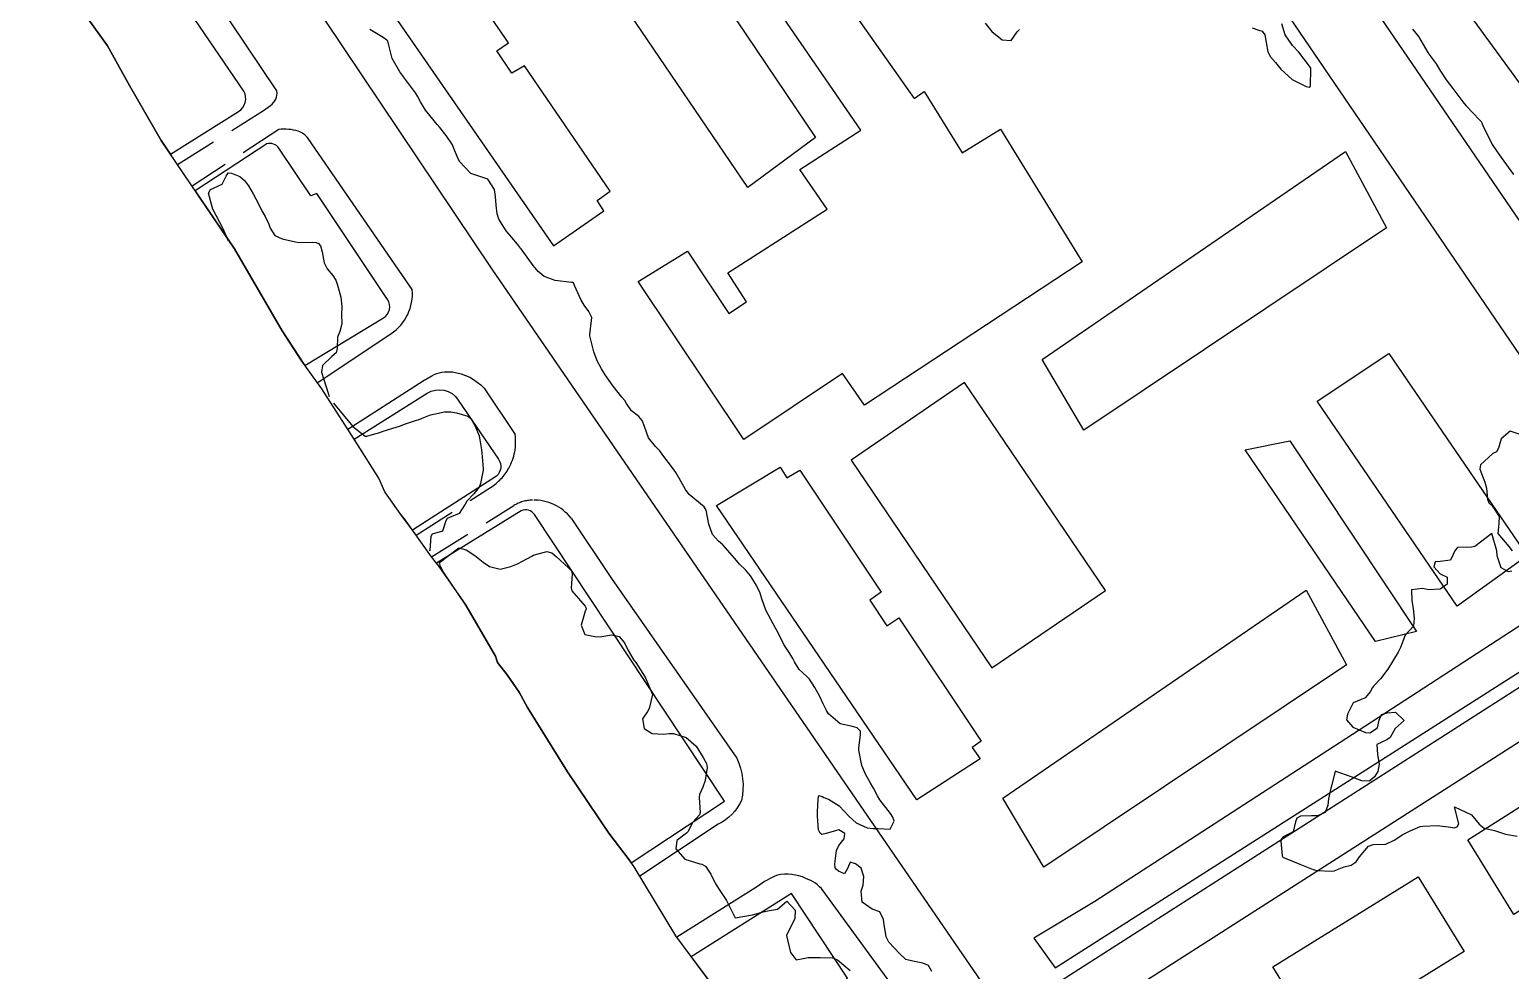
# Model space of a CAD drawing. Header units: metres. Extents: x 298520 to 308411, y 7433745 to 7450750.
# Drawn here: x 307654.4 to 307827.7, y 7434023.5 to 7434133.5 of the extents above; entities that cross this region are included whole.
import ezdxf

# ---------------------------------------------------------------- set-up
doc = ezdxf.new("R2010")
doc.units = ezdxf.units.M
doc.header["$LTSCALE"] = 10
doc.linetypes.add('DASHED', pattern=[0.75, 0.5, -0.25])
for name, color, linetype in [('Area', 45, 'Continuous'), ('Area Verde e Lazer', 94, 'Continuous'), ('Curvas de Nivel 1m', 11, 'Continuous'), ('Edificações', 30, 'Continuous'), ('Vias Primárias', 230, 'Continuous'), ('Vias Secundárias', 230, 'DASHED')]:
    doc.layers.add(name, color=color, linetype=linetype)

msp = doc.modelspace()

# ---------------------------------------------------------------- linework, layer by layer
at = {"layer": 'Area'}
msp.add_polyline3d([(307734.44, 7434021.67, 711.45), (307730.06, 7434027.55, 711.5), (307725.17, 7434035.62, 706.94), (307724.6, 7434036.45, 715.27), (307722.21, 7434039.55, 715.32), (307717.37, 7434046.75, 713.79), (307712.71, 7434054.28, 713.92), (307711.71, 7434056.05, 713.96), (307710.3, 7434058.07, 710.18), (307709.18, 7434059.51, 710.24), (307708.97, 7434060.27, 710.27), (307705.48, 7434066.24, 710.37), (307702.79, 7434070.2, 711.16), (307701.48, 7434071.89, 706.93), (307698.29, 7434076.32, 713.97), (307697.89, 7434076.84, 714.12), (307696.02, 7434079.47, 714.04), (307695.31, 7434081.1, 710.98), (307692.07, 7434086.2, 706.87), (307688.61, 7434091.51, 706.88), (307686.21, 7434094.87, 710.42), (307683.98, 7434098.32, 710.33), (307678.4, 7434107.9, 714.21), (307669.82, 7434120.57, 711.78), (307666.1, 7434127.02, 711.16), (307663.53, 7434131.65, 711.59), (307660.36, 7434136.07, 711.48)], dxfattribs=at)
at = {"layer": 'Area Verde e Lazer'}
msp.add_lwpolyline([(307750.57, 7434083.18), (307767.05, 7434058.91), (307780.35, 7434067.94), (307763.83, 7434092.27)], close=True, dxfattribs=at)
at = {"layer": 'Curvas de Nivel 1m', "elevation": 707, "flags": 128}
for points in [[(307766.28, 7434134.28), (307767.06, 7434133.32), (307768.26, 7434132.33), (307769.29, 7434132.27), (307770, 7434133.28), (307770.28, 7434133.57)], [(307797.51, 7434133.73), (307798.28, 7434133.48), (307798.7, 7434133.36), (307799.01, 7434132.94), (307799.14, 7434132.05), (307799.35, 7434130.93), (307799.65, 7434130.34), (307800.23, 7434129.7), (307800.86, 7434128.91), (307802.21, 7434127.71), (307803.85, 7434126.88), (307804.2, 7434126.8), (307804.3, 7434126.88), (307804.34, 7434127.02), (307804.38, 7434128.88), (307804.36, 7434129.02), (307804.23, 7434129.28), (307802.99, 7434130.89), (307802.25, 7434131.68), (307801.37, 7434132.91), (307800.99, 7434134.2)], [(307816.28, 7434133.59), (307816.98, 7434132.72), (307818.09, 7434130.87), (307818.18, 7434130.71), (307818.24, 7434130.63), (307819.06, 7434129.53), (307819.54, 7434128.69), (307820.21, 7434127.65), (307821, 7434126.67), (307822.18, 7434125.09), (307822.51, 7434124.66), (307824.16, 7434122.94), (307824.31, 7434122.79), (307824.38, 7434122.64), (307824.56, 7434122.22), (307825.36, 7434120.62), (307825.62, 7434120.12), (307826.11, 7434119.37), (307826.66, 7434118.6), (307828.08, 7434116.59)], [(307760.01, 7434023.39), (307759.64, 7434024.08), (307758.96, 7434024.38), (307757.8, 7434024.59), (307756.97, 7434024.8), (307756.27, 7434025.44), (307754.99, 7434026.8), (307754.69, 7434027.45), (307754.45, 7434028.89), (307754.37, 7434029.46), (307753.93, 7434030.37), (307753.04, 7434030.69), (307751.87, 7434031.49), (307751.76, 7434032.79), (307751.97, 7434033.49), (307752.08, 7434034.49), (307751.75, 7434035.49), (307751.1, 7434035.98), (307750.45, 7434036.16), (307750.2, 7434035.51), (307749.81, 7434034.79), (307749.09, 7434035.14), (307748.88, 7434035.31), (307748.72, 7434035.53), (307748.67, 7434035.96), (307748.87, 7434037.52), (307749.13, 7434038.13), (307749.75, 7434038.9), (307749.83, 7434039.51), (307749.15, 7434039.94), (307747.66, 7434039.54), (307747.14, 7434039.42), (307746.94, 7434039.55), (307746.76, 7434039.94), (307746.64, 7434041.56), (307746.65, 7434042.07), (307746.71, 7434043.55), (307746.79, 7434043.96), (307747.2, 7434043.84), (307747.4, 7434043.75), (307747.93, 7434043.54), (307749.18, 7434042.77), (307750.36, 7434041.51), (307751.16, 7434040.76), (307752.47, 7434040.17), (307753.15, 7434040.11), (307753.78, 7434040.1), (307755.15, 7434040.05), (307755.63, 7434040.98), (307755.45, 7434041.45), (307755.17, 7434041.86), (307753.93, 7434043.47), (307753.66, 7434043.94), (307753.21, 7434044.83), (307752.81, 7434045.48), (307752.26, 7434046.46), (307751.83, 7434047.49), (307751.47, 7434049.29), (307751.47, 7434049.5), (307751.68, 7434051.09), (307751.66, 7434051.5), (307751.29, 7434051.9), (307750.74, 7434052.05), (307749.3, 7434052.34), (307747.94, 7434053.54), (307747.7, 7434053.92), (307747.32, 7434054.69), (307746.91, 7434055.55), (307746.31, 7434056.6), (307745.69, 7434057.57), (307745.37, 7434057.92), (307744.49, 7434058.7), (307743.96, 7434059.59), (307743.77, 7434059.98), (307743.39, 7434060.58), (307742.71, 7434061.61), (307742.04, 7434063), (307741.69, 7434063.62), (307741.44, 7434064.03), (307740.61, 7434065.63), (307740.14, 7434066.97), (307739.92, 7434067.64), (307739.49, 7434068.54), (307739.09, 7434069.23), (307738.81, 7434069.65), (307738.21, 7434070.36), (307737.52, 7434071.04), (307736.96, 7434071.68), (307735.55, 7434073.28), (307735.07, 7434073.7), (307734.36, 7434074.5), (307733.93, 7434075.71), (307733.6, 7434077.35), (307733.39, 7434077.72), (307731.62, 7434079.16), (307731.18, 7434079.74), (307730.64, 7434080.74), (307730.04, 7434081.76), (307729.65, 7434082.28), (307728.54, 7434083.78), (307728.18, 7434084.28), (307727.68, 7434084.79), (307726.87, 7434085.8), (307726.39, 7434087.12), (307726.13, 7434087.81), (307725.73, 7434088.29), (307724.88, 7434088.97), (307724.3, 7434089.83), (307724.09, 7434090.18), (307723.75, 7434090.56), (307722.73, 7434091.85), (307721.78, 7434093.17), (307721.35, 7434093.86), (307720.87, 7434094.8), (307720.45, 7434095.87), (307720.01, 7434097.71), (307720, 7434097.88), (307720.2, 7434099.54), (307720.23, 7434099.88), (307719.87, 7434100.59), (307719.32, 7434101.33), (307718.98, 7434101.89), (307718.21, 7434103.6), (307718.08, 7434103.91), (307717.99, 7434103.98), (307717.91, 7434103.98), (307717.85, 7434103.98), (307715.92, 7434104.21), (307714.65, 7434104.68), (307713.93, 7434105.27), (307713.36, 7434105.97), (307711.96, 7434107.89), (307711.89, 7434107.98), (307711.52, 7434108.43), (307710.22, 7434110), (307709.99, 7434110.32), (307709.35, 7434111.36), (307709.13, 7434112.01), (307709.02, 7434113.01), (307708.96, 7434114.02), (307708.85, 7434114.83), (307708.05, 7434116.03), (307706.06, 7434116.72), (307704.78, 7434118.06), (307704.53, 7434118.51), (307704.1, 7434119.54), (307703.97, 7434119.94), (307703.92, 7434120.07), (307703.19, 7434121.16), (307702.43, 7434122.1), (307702.13, 7434122.43), (307700.76, 7434124.11), (307700.16, 7434125.08), (307699.82, 7434125.77), (307699.6, 7434126.13), (307698.2, 7434128.03), (307698.1, 7434128.15), (307697.75, 7434128.62), (307696.86, 7434130.16), (307696.39, 7434132.02), (307696.35, 7434132.17), (307696.25, 7434132.31), (307695.8, 7434132.62), (307694.26, 7434133.57)], [(307677.69, 7434108.79), (307677.08, 7434110.26), (307675.88, 7434112.54), (307675.38, 7434114.42), (307675.6, 7434114.85), (307676.04, 7434115.02), (307676.97, 7434115.48), (307677.44, 7434116.4), (307677.68, 7434116.78), (307678.06, 7434116.77), (307679.02, 7434116.38), (307679.58, 7434115.9), (307680.04, 7434115.27), (307680.6, 7434114.35), (307681.21, 7434113.15), (307681.62, 7434112.34), (307682, 7434111.67), (307682.44, 7434110.78), (307682.58, 7434110.33), (307683.11, 7434109.45), (307683.97, 7434109.09), (307685.54, 7434108.73), (307685.97, 7434108.66), (307687.55, 7434108.69), (307687.97, 7434108.66), (307688.24, 7434108.54), (307688.47, 7434108.26), (307688.67, 7434107.54), (307688.91, 7434106.26), (307689.26, 7434105.58), (307689.92, 7434104.78), (307690.27, 7434104.24), (307690.46, 7434103.67), (307690.85, 7434102.23), (307690.95, 7434101.15), (307690.93, 7434100.23), (307690.96, 7434099.12), (307690.73, 7434098.23), (307690.48, 7434097.58), (307690.41, 7434096.23), (307690.31, 7434095.73), (307689.8, 7434095.31), (307688.7, 7434094.26), (307688.58, 7434093.46), (307689.36, 7434091.04), (307689.49, 7434090.62)], [(307690, 7434089.84), (307692.25, 7434087.13), (307693.69, 7434086), (307693.89, 7434085.99), (307694.56, 7434086.18), (307695.43, 7434086.44), (307695.7, 7434086.53), (307696.95, 7434086.91), (307697.71, 7434087.16), (307698.43, 7434087.42), (307699.72, 7434087.85), (307699.92, 7434087.92), (307700.38, 7434088.11), (307701.36, 7434088.47), (307701.73, 7434088.57), (307702.99, 7434088.83), (307703.73, 7434088.85), (307704.39, 7434088.73), (307705.73, 7434088.34), (307706.08, 7434088.05), (307706.59, 7434087.16), (307707.03, 7434086.04), (307707.33, 7434084.38), (307707.36, 7434084.03), (307707.51, 7434082.17), (307707.51, 7434082.03), (307707.21, 7434080.45), (307707.03, 7434080.04), (307706.4, 7434079.26), (307705.61, 7434078.38), (307705.41, 7434078.05), (307704.69, 7434076.96), (307703.58, 7434076.49), (307703.31, 7434076.35), (307703.13, 7434076.08), (307702.75, 7434074.9), (307701.56, 7434074.55), (307701.39, 7434074.27), (307701.26, 7434072.65), (307701.24, 7434072.54)], [(307829.71, 7434085.93), (307827.72, 7434086.59), (307826.64, 7434085.67), (307826.36, 7434084.6), (307826.12, 7434084.17), (307825.69, 7434083.95), (307824.23, 7434082.63), (307824.17, 7434082.13), (307824.75, 7434080.62), (307824.94, 7434079.92), (307825.07, 7434078.62), (307825.21, 7434078.21), (307825.62, 7434077.83), (307826.43, 7434076.6), (307826.4, 7434075.79), (307826.27, 7434074.6), (307827.56, 7434073.1), (307827.95, 7434072.59)], [(307702.98, 7434069.86), (307702.51, 7434070.75), (307702.4, 7434071.21), (307703.52, 7434072.08), (307704.66, 7434072.94), (307705.53, 7434072.7), (307706.52, 7434072.04), (307707.52, 7434071.25), (307708.25, 7434070.76), (307709.51, 7434070.45), (307710.76, 7434070.74), (307711.51, 7434071.07), (307712.12, 7434071.37), (307713.2, 7434071.96), (307713.41, 7434072.08), (307713.53, 7434072.12), (307714.97, 7434072.49), (307715.53, 7434072.36), (307716.06, 7434071.92), (307717.51, 7434070.59), (307717.85, 7434070.25), (307717.93, 7434069.9), (307717.79, 7434068.21), (307717.87, 7434067.9), (307719.46, 7434066.1), (307719.58, 7434065.88), (307719.57, 7434065.76), (307719.45, 7434065.53), (307718.98, 7434063.89), (307719.42, 7434062.8), (307720.76, 7434062.52), (307721.41, 7434062.55), (307722.52, 7434062.75), (307723.41, 7434062.57), (307724.04, 7434061.83), (307724.49, 7434060.92), (307725.16, 7434059.81), (307725.25, 7434059.68), (307725.38, 7434059.52), (307726.48, 7434057.8), (307727.33, 7434055.79), (307726.95, 7434054.16), (307726.73, 7434053.8), (307726.16, 7434052.94), (307726.37, 7434051.8), (307727.28, 7434051.21), (307728.63, 7434051.13), (307729.28, 7434051.24), (307729.79, 7434051.24), (307731.27, 7434050.74), (307732.42, 7434049.73), (307733.25, 7434048.43), (307733.51, 7434047.98), (307733.63, 7434047.71), (307733.72, 7434047.23), (307733.48, 7434045.72), (307733.21, 7434044.96), (307732.83, 7434044.09), (307732.78, 7434043.72), (307732.92, 7434041.97), (307732.83, 7434041.72), (307732.03, 7434040.85), (307731.45, 7434039.74), (307731.32, 7434039.56), (307731.14, 7434039.45), (307730.18, 7434038.71), (307730.07, 7434037.75), (307731.1, 7434036.53), (307732.85, 7434035.97), (307733.1, 7434035.92), (307733.53, 7434035.71), (307734.16, 7434034.78), (307734.65, 7434033.7), (307735.06, 7434033.08), (307735.97, 7434031.68), (307737.02, 7434029.67), (307739.03, 7434030.02), (307740.3, 7434030.35), (307741.03, 7434030.53), (307741.95, 7434030.69), (307743.04, 7434031.6), (307744.01, 7434030.56), (307744, 7434029.59), (307743, 7434027.6), (307743.48, 7434025.59), (307744.13, 7434024.75), (307744.97, 7434024.89), (307745.53, 7434025.01), (307746.97, 7434025.02), (307748.41, 7434024.97), (307748.97, 7434024.76), (307750.47, 7434023.5)], [(307827.91, 7434070.19), (307827.52, 7434070.12), (307826.64, 7434070.6), (307826.17, 7434071.98), (307826.15, 7434072.6), (307825.57, 7434074.61), (307823.56, 7434073.09), (307823.19, 7434073.01), (307821.56, 7434072.96), (307821.28, 7434072.66), (307820.72, 7434071.48), (307819.53, 7434071.34), (307818.95, 7434071.28), (307818.79, 7434070.7), (307819.51, 7434069.88), (307820.34, 7434069.51), (307820.35, 7434068.68), (307819.5, 7434068.1), (307818.16, 7434068.04), (307817.5, 7434068.18), (307816.18, 7434068.04), (307816.21, 7434066.72), (307816.34, 7434065.85), (307816.46, 7434064.72), (307816.38, 7434063.79), (307815.43, 7434062.73), (307814.89, 7434061.26), (307814.62, 7434060.74), (307813.38, 7434058.76), (307812.53, 7434057.61), (307811.75, 7434056.78), (307811.57, 7434056.57), (307811.35, 7434056.13), (307810.75, 7434055.38), (307809.33, 7434054.81), (307808.67, 7434053.47), (307808.56, 7434052.82), (307809.3, 7434051.98), (307810.76, 7434051.32), (307811.29, 7434051.28), (307812.2, 7434051.87), (307812.36, 7434052.77), (307812.64, 7434053.44), (307813.32, 7434053.63), (307814.29, 7434053.71), (307815.31, 7434052.73), (307814.26, 7434051.79), (307813.68, 7434050.75), (307813.28, 7434050.47), (307812.12, 7434049.93), (307812.17, 7434048.77), (307812.38, 7434047.64), (307812.22, 7434046.77), (307811.84, 7434046.17), (307811.23, 7434045.64), (307810.34, 7434045.68), (307809.23, 7434046.13), (307807.24, 7434046.83), (307806.82, 7434045.23), (307806.72, 7434044.83), (307806.45, 7434043.59), (307806.37, 7434042.84), (307806.04, 7434041.98), (307805.17, 7434041.59), (307804.45, 7434041.58), (307803.17, 7434041.56), (307802.73, 7434041.32), (307802.6, 7434040.89), (307802.3, 7434039.74), (307801.15, 7434039.15), (307800.95, 7434038.9), (307800.88, 7434038.64), (307801.01, 7434036.9), (307801.12, 7434036.75), (307801.38, 7434036.64), (307803.11, 7434035.94), (307804.65, 7434035.3), (307805.1, 7434035.19), (307806.82, 7434035.11), (307807.1, 7434035.16), (307808.29, 7434035.63), (307809.11, 7434035.84), (307809.7, 7434036.21), (307810.07, 7434036.8), (307811.14, 7434038.05), (307811.67, 7434038.24), (307813.14, 7434038.28), (307814.14, 7434038.75), (307815.15, 7434039.4), (307816.02, 7434039.85), (307817.16, 7434040.33), (307817.47, 7434040.4), (307819.16, 7434040.47), (307820.75, 7434040.26), (307821.16, 7434040.2), (307821.51, 7434040.31), (307821.72, 7434040.65), (307821.19, 7434042.66), (307823.18, 7434041.69), (307824.08, 7434040.63), (307824.68, 7434040.14), (307825.16, 7434040.04), (307825.89, 7434039.86), (307827.15, 7434039.44), (307828.51, 7434039.22)]]:
    msp.add_lwpolyline(points, dxfattribs=at)
at = {"layer": 'Edificações'}
for points in [[(307840.61, 7434078.22), (307784.88, 7434159.98), (307773.41, 7434152.27), (307772.33, 7434153.59), (307768.21, 7434150.64), (307769.09, 7434149.36), (307759.08, 7434142.63), (307758.14, 7434144.03), (307755.93, 7434142.43), (307751.47, 7434149.16), (307779.11, 7434168.19), (307757.46, 7434200.19), (307763.7, 7434204.17), (307765.33, 7434201.87), (307766.31, 7434202.54), (307846.72, 7434084.99), (307845.53, 7434084.21), (307846.73, 7434082.47)], [(307863.06, 7434080.38), (307867.57, 7434083.49), (307794.73, 7434184.76), (307789.65, 7434180.9)], [(307722.38, 7434114.64), (307712.36, 7434129.31), (307710.88, 7434128.44), (307709.1, 7434131.06), (307710.49, 7434131.99), (307700.51, 7434146.45), (307699.35, 7434145.71), (307698.57, 7434146.84), (307691.85, 7434142.74), (307715.74, 7434108.26), (307721.62, 7434112.33), (307720.86, 7434113.55)], [(307721.94, 7434139.45), (307730.25, 7434144.89), (307746.42, 7434120.93), (307738.47, 7434115.07)], [(307736.14, 7434105.11), (307747.77, 7434112.55), (307744.57, 7434117.17), (307751.7, 7434121.79), (307739.81, 7434139.1), (307745.78, 7434142.74), (307757.96, 7434125.47), (307759.13, 7434126.29), (307763.56, 7434119.11), (307768.05, 7434121.88), (307777.61, 7434106.38), (307752.14, 7434089.63), (307749.58, 7434093.31), (307738.02, 7434085.59), (307725.66, 7434104.07), (307731.44, 7434107.64), (307736.28, 7434100.32), (307738.34, 7434101.69)], [(307772.94, 7434094.95), (307808.44, 7434119.28), (307813.23, 7434110.37), (307777.81, 7434086.7)], [(307805.11, 7434090.07), (307813.5, 7434095.66), (307829.7, 7434071.98), (307821.52, 7434066.1)], [(307811.95, 7434061.97), (307796.71, 7434084.4), (307801.94, 7434085.43), (307816.74, 7434063.14)], [(307744.59, 7434082.03), (307754.11, 7434067.74), (307752.76, 7434066.82), (307754.77, 7434063.82), (307756.16, 7434064.74), (307765.79, 7434050.32), (307764.74, 7434049.58), (307765.67, 7434048.26), (307758.26, 7434043.47), (307734.81, 7434077.9), (307742.29, 7434082.35), (307743.07, 7434081.13)], [(307771.95, 7434027.27), (307774.46, 7434023.81), (307858.38, 7434077.28), (307855.47, 7434081.11), (307809.93, 7434051.54), (307779.11, 7434031.57)], [(307863.04, 7434078.51), (307771.37, 7434019.89), (307774.38, 7434015.76), (307781.14, 7434005.75), (307784.39, 7434007.96), (307785.94, 7434005.69), (307794.17, 7434010.97), (307792.02, 7434014.65), (307784.15, 7434009.74), (307778.44, 7434018.09), (307865.96, 7434074.04)], [(307768.32, 7434043.67), (307803.82, 7434068), (307808.56, 7434059.27), (307773.14, 7434035.6)], [(307822.74, 7434038.8), (307848.41, 7434055.03), (307853.81, 7434046.29), (307828.14, 7434030.06)], [(307799.92, 7434023.94), (307816.93, 7434034.45), (307822.33, 7434025.71), (307805.32, 7434015.2)]]:
    msp.add_lwpolyline(points, close=True, dxfattribs=at)
for points, elevation in [([(307670.9, 7434118.98), (307678.87, 7434123.95, 0.397083), (307679.5, 7434126.35), (307673.21, 7434135.53), (307664.42, 7434148.61, 0.366653), (307662.42, 7434149.18), (307654.43, 7434144.37), (307660.36, 7434136.07), (307663.53, 7434131.65), (307666.1, 7434127.02), (307669.82, 7434120.57)], 712.09), ([(307686.64, 7434094.26), (307695.84, 7434099.82, 0.424043), (307696.33, 7434101.97), (307688.04, 7434114.39), (307687.35, 7434114.09), (307683.6, 7434119.68, 0.334444), (307682.19, 7434120.17), (307673.82, 7434114.67), (307678.4, 7434107.9), (307683.98, 7434098.32)], 709.79), ([(307692.42, 7434085.65), (307700.94, 7434091.01, -0.408129), (307704.6, 7434090.22), (307709.3, 7434083.32, -0.375365), (307709.06, 7434081.3), (307699.23, 7434075.01), (307697.89, 7434076.84), (307696.02, 7434079.47), (307695.31, 7434081.1)], 707.32), ([(307724.85, 7434036.09), (307735.74, 7434043.32), (307730.92, 7434050.59), (307713.5, 7434076.83, 0.37885), (307711.94, 7434077.25), (307702.05, 7434071.16), (307705.48, 7434066.24), (307708.97, 7434060.27), (307709.18, 7434059.51), (307710.3, 7434058.07), (307711.71, 7434056.05), (307712.71, 7434054.28), (307717.37, 7434046.75), (307722.21, 7434039.55), (307724.6, 7434036.45)], 711.68)]:
    msp.add_lwpolyline(points, format="xyb", close=True, dxfattribs=dict(at, elevation=elevation))
at = {"layer": 'Edificações', "elevation": 708.22}
msp.add_lwpolyline([(307754.85, 7433989.1), (307767.49, 7433997.48), (307752.31, 7434020.37), (307749.87, 7434018.75), (307748.19, 7434021.28), (307750.16, 7434022.59), (307743.59, 7434032.5), (307731.86, 7434025.12), (307734.44, 7434021.67), (307735.37, 7434020.19), (307735.76, 7434019.36), (307742.3, 7434008.8), (307750.79, 7433995.35)], close=True, dxfattribs=at)
at = {"layer": 'Vias Primárias'}
for points in [[(307767.58, 7434019.64), (307708.57, 7434105.53), (307682.41, 7434144.51), (307679.4, 7434149.2, -0.385841), (307680.47, 7434155.66), (307701.57, 7434169.21), (307732.43, 7434189.27), (307760.92, 7434207.3, -0.018739), (307762.82, 7434208.4, -0.260444), (307766, 7434208.34, -0.116983), (307767.55, 7434206.85), (307767.89, 7434206.25), (307773.77, 7434210.43), (307760.74, 7434229.51), (307751.95, 7434241.45), (307745.98, 7434249.95)], [(307691.67, 7434086.82), (307700.07, 7434092.2, -0.017503), (307701.5, 7434093.05, -0.157648), (307703.91, 7434093.5, -0.174736), (307707.62, 7434091.61), (307711.25, 7434086.19)], [(307759.6, 7433982.17), (307769.88, 7433988.65), (307773.7, 7433991.13, 0.22774), (307774.74, 7433992.84), (307770.98, 7433998.46), (307755.53, 7434021.57), (307747.32, 7434032.84, 0.137884), (307745.26, 7434034.28, 0.15756), (307741.94, 7434034.67, 0.058497), (307739.6, 7434033.33), (307730.16, 7434027.41)]]:
    msp.add_lwpolyline(points, format="xyb", dxfattribs=at)
for points, elevation in [([(307681.79, 7434124.07), (307682.63, 7434124.68, 0.271228), (307683.37, 7434126.37), (307667.39, 7434150.17, 0.260251), (307665.91, 7434151.01, 0.103897), (307664.33, 7434150.7, 0.103441)], 712.32), ([(307688.09, 7434092.23), (307696.72, 7434097.98, 0.274666), (307699.21, 7434103.15), (307687.01, 7434120.82, 0.168619), (307685.87, 7434121.65, 0.104279), (307683.6, 7434121.86, 0.278711)], 707.64), ([(307717.8, 7434076.42), (307722.53, 7434069.36), (307737.19, 7434048.34, -0.170368), (307737.73, 7434043.4, -0.177894), (307735.03, 7434040.61), (307725.83, 7434034.53)], 708.46)]:
    msp.add_lwpolyline(points, format="xyb", dxfattribs=dict(at, elevation=elevation))
at = {"layer": 'Vias Secundárias'}
for points, elevation in [([(307671.73, 7434117.75), (307681.79, 7434124.07)], 712.32), ([(307683.6, 7434121.86), (307673.44, 7434115.22)], 707.64)]:
    msp.add_lwpolyline(points, dxfattribs=dict(at, elevation=elevation))
for points, elevation in [([(307699.65, 7434074.43), (307708.38, 7434080, 0.123096), (307710.51, 7434082.25, 0.165029), (307711.25, 7434086.19, 2.224429)], 710.97), ([(307701.48, 7434071.89), (307711.1, 7434077.87, -0.134418), (307713.29, 7434078.52, -0.232614), (307717.8, 7434076.42, -4.442903)], 706.93)]:
    msp.add_lwpolyline(points, format="xyb", dxfattribs=dict(at, elevation=elevation))

doc.saveas('drawing.dxf')
